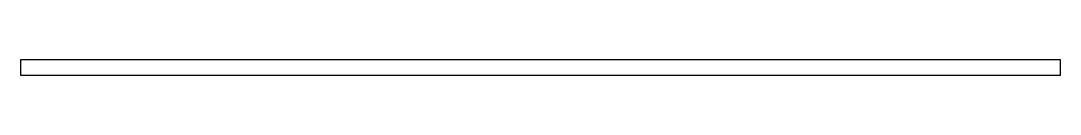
# Model space of a CAD drawing. Header units: millimetres. Extents: x -2426 to 0, y -50 to -13.
import ezdxf

# ---------------------------------------------------------------- set-up
doc = ezdxf.new("R2010")
doc.units = ezdxf.units.MM

msp = doc.modelspace()

# ---------------------------------------------------------------- linework, layer by layer
at = {"color": 7, "linetype": 'Continuous', "lineweight": 25}
for p, q in [((-2426.5, -50), (-2426.5, -13)), ((-2426.5, -13), (0, -13)), ((0, -13), (0, -50)), ((0, -50), (-2426.5, -50))]:
    msp.add_line(p, q, dxfattribs=at)

doc.saveas('drawing.dxf')
